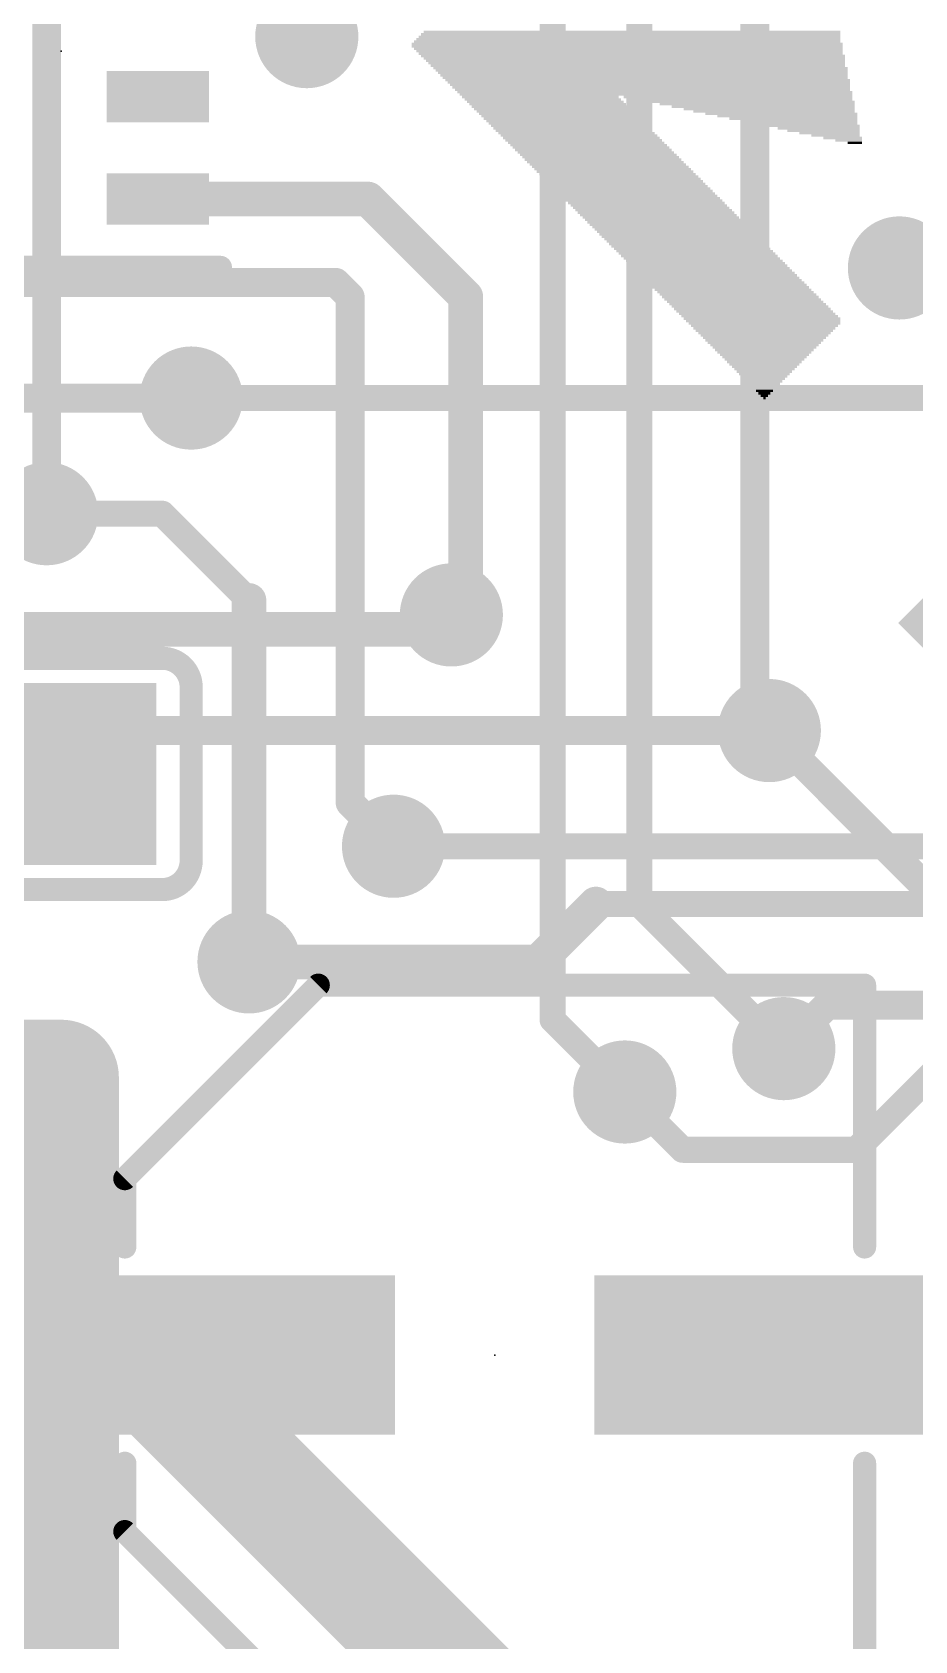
# Model space of a CAD drawing. Extents: x -17.8 to 79, y -18.3 to 67.8.
# Drawn here: x 17.53 to 25.28, y 15.75 to 29.88 of the extents above; entities that cross this region are included whole.
import ezdxf

# ---------------------------------------------------------------- set-up
doc = ezdxf.new("R2010")
doc.units = 0
for name, color, linetype in [('1', 12, 'CONTINUOUS'), ('16', 5, 'CONTINUOUS'), ('18', 3, 'CONTINUOUS'), ('200', 4, 'CONTINUOUS'), ('21', 40, 'CONTINUOUS'), ('22', 6, 'CONTINUOUS'), ('23', 53, 'CONTINUOUS')]:
    doc.layers.add(name, color=color, linetype=linetype)

# ---------------------------------------------------------------- blocks, each defined once
blk = doc.blocks.new('RECT')
blk.add_solid([(-0.5, -0.5), (0.5, -0.5), (-0.5, 0.5), (0.5, 0.5)])
blk = doc.blocks.new('ROUNDV')
at = {"const_width": 0.5}
blk.add_lwpolyline([(0, -0.25, 1), (0, 0.25, 1), (0, -0.25)], format="xyb", dxfattribs=at)

msp = doc.modelspace()

# ---------------------------------------------------------------- linework, layer by layer
at = {"layer": '1'}
for points, const_width in [([(22.86, 22.225), (22.86, 33.782)], 0.2286), ([(23.876, 23.876), (23.876, 33.147)], 0.254), ([(22.098, 21.209), (22.098, 32.258)], 0.2286), ([(18.63, 28.418), (20.477, 28.418)], 0.3048), ([(20.477, 28.418), (21.336, 27.559)], 0.3048), ([(16.637, 26.924), (17.399, 27.686)], 0.254), ([(17.399, 27.686), (20.193, 27.686)], 0.254), ([(20.193, 27.686), (20.32, 27.559)], 0.254), ([(21.336, 27.559), (21.336, 24.892)], 0.3048), ([(20.32, 23.114), (20.32, 27.559)], 0.254), ([(17.272, 26.67), (18.923, 26.67)], 0.254), ([(17.653, 25.654), (18.669, 25.654)], 0.2286), ([(18.669, 25.654), (19.431, 24.892)], 0.2286), ([(19.431, 24.892), (19.431, 21.717)], 0.3048), ([(21.336, 24.892), (21.209, 24.765)], 0.3048), ([(24.003, 23.749), (23.876, 23.876)], 0.254), ([(24.003, 23.749), (27.305, 20.447)], 0.254), ([(20.701, 22.733), (20.32, 23.114)], 0.254), ([(24.13, 20.955), (22.86, 22.225)], 0.2286), ([(17.78, 20.701), (15.9672, 20.701)], 1.016), ([(22.733, 20.574), (22.098, 21.209)], 0.2286), ([(18.415, 18.2626), (15.5448, 18.2626)], 1.016), ([(18.936, 18.2626), (18.415, 18.2626)], 1.016), ([(22.037, 14.6406), (18.415, 18.2626)], 1.016)]:
    msp.add_lwpolyline(points, dxfattribs=dict(at, const_width=const_width))
for points, const_width in [([(18.63, 28.4942, 1), (18.63, 28.3418)], 0.1524), ([(20.5309, 28.4719, 1), (20.4231, 28.3641)], 0.1524), ([(20.477, 28.3418, 1), (20.477, 28.4942)], 0.1524), ([(20.2379, 27.7309, 1), (20.1481, 27.6411)], 0.127), ([(20.193, 27.6225, 1), (20.193, 27.7495)], 0.127), ([(21.4122, 27.559, 1), (21.2598, 27.559)], 0.1524), ([(20.3835, 27.559, 1), (20.2565, 27.559)], 0.127), ([(20.2751, 27.5141, 1), (20.3649, 27.6039)], 0.127), ([(21.2821, 27.5051, 1), (21.3899, 27.6129)], 0.1524), ([(18.923, 26.6065, 1), (18.923, 26.7335)], 0.127), ([(17.653, 25.7111, 1), (17.653, 25.5968)], 0.1143), ([(18.7094, 25.6944, 1), (18.6286, 25.6136)], 0.1143), ([(18.669, 25.5968, 1), (18.669, 25.7111)], 0.1143), ([(19.5072, 24.892, 1), (19.3548, 24.892)], 0.1524), ([(21.3899, 24.8381, 1), (21.2821, 24.9459)], 0.1524), ([(19.3906, 24.8516, 1), (19.4714, 24.9324)], 0.1143), ([(21.1551, 24.8189, 1), (21.2629, 24.7111)], 0.1524), ([(21.2598, 24.892, 1), (21.4122, 24.892)], 0.1524), ([(23.9209, 23.9209, 1), (23.8311, 23.8311)], 0.127), ([(23.8125, 23.876, 1), (23.9395, 23.876)], 0.127), ([(24.0479, 23.7939, 1), (23.9581, 23.7041)], 0.127), ([(23.9581, 23.7041, 1), (24.0479, 23.7939)], 0.127), ([(20.3649, 23.1589, 1), (20.2751, 23.0691)], 0.127), ([(20.2565, 23.114, 1), (20.3835, 23.114)], 0.127), ([(20.6561, 22.6881, 1), (20.7459, 22.7779)], 0.127), ([(22.9004, 22.2654, 1), (22.8196, 22.1846)], 0.1143), ([(22.8028, 22.225, 1), (22.9171, 22.225)], 0.1143), ([(19.3548, 21.717, 1), (19.5072, 21.717)], 0.1524), ([(17.78, 20.447, 1), (17.78, 20.955)], 0.508), ([(22.1384, 21.2494, 1), (22.0576, 21.1686)], 0.1143), ([(22.0409, 21.209, 1), (22.1552, 21.209)], 0.1143), ([(24.0896, 20.9146, 1), (24.1704, 20.9954)], 0.1143), ([(22.6926, 20.5336, 1), (22.7734, 20.6144)], 0.1143), ([(18.415, 18.5166, 1), (18.415, 18.0086)], 0.508), ([(18.5946, 18.4422, 1), (18.2354, 18.083)], 0.508), ([(18.415, 18.0086, 1), (18.415, 18.5166)], 0.508), ([(18.936, 18.0086, 1), (18.936, 18.5166)], 0.508)]:
    msp.add_lwpolyline(points, format="xyb", dxfattribs=dict(at, const_width=const_width))
at = {"layer": '16'}
for points, const_width in [([(17.653, 25.654), (17.653, 34.036)], 0.254), ([(31.496, 26.67), (18.923, 26.67)], 0.2286), ([(21.209, 24.765), (21.082, 24.638)], 0.3048), ([(21.082, 24.638), (16.256, 24.638)], 0.3048), ([(18.415, 23.749), (18.034, 23.368)], 0.254), ([(18.415, 23.749), (24.003, 23.749)], 0.254), ([(41.91, 22.733), (20.701, 22.733)], 0.2286), ([(21.971, 21.717), (22.479, 22.225)], 0.3048), ([(43.307, 22.225), (22.479, 22.225)], 0.2286), ([(19.431, 21.717), (21.971, 21.717)], 0.3048), ([(24.511, 21.336), (24.13, 20.955)], 0.254), ([(36.957, 21.336), (24.511, 21.336)], 0.254), ([(17.78, 15.24), (17.78, 20.701)], 1.016), ([(25.527, 20.828), (24.765, 20.066)], 0.2286), ([(23.241, 20.066), (22.733, 20.574)], 0.2286), ([(24.765, 20.066), (23.241, 20.066)], 0.2286)]:
    msp.add_lwpolyline(points, dxfattribs=dict(at, const_width=const_width))
for points, const_width in [([(18.923, 26.7272, 1), (18.923, 26.6129)], 0.1143), ([(17.5895, 25.654, 1), (17.7165, 25.654)], 0.127), ([(21.2629, 24.7111, 1), (21.1551, 24.8189)], 0.1524), ([(21.0281, 24.6919, 1), (21.1359, 24.5841)], 0.1524), ([(21.082, 24.5618, 1), (21.082, 24.7142)], 0.1524), ([(18.415, 23.8125, 1), (18.415, 23.6855)], 0.127), ([(18.4599, 23.7041, 1), (18.3701, 23.7939)], 0.127), ([(24.003, 23.6855, 1), (24.003, 23.8125)], 0.127), ([(17.9891, 23.4129, 1), (18.0789, 23.3231)], 0.127), ([(20.701, 22.7902, 1), (20.701, 22.6759)], 0.1143), ([(22.5329, 22.1711, 1), (22.4251, 22.2789)], 0.1524), ([(22.479, 22.2822, 1), (22.479, 22.1679)], 0.1143), ([(19.431, 21.7932, 1), (19.431, 21.6408)], 0.1524), ([(21.9171, 21.7709, 1), (22.0249, 21.6631)], 0.1524), ([(21.971, 21.6408, 1), (21.971, 21.7932)], 0.1524), ([(24.511, 21.3995, 1), (24.511, 21.2725)], 0.127), ([(24.5559, 21.2911, 1), (24.4661, 21.3809)], 0.127), ([(18.034, 20.701, 1), (17.526, 20.701)], 0.508), ([(24.0851, 20.9999, 1), (24.1749, 20.9101)], 0.127), ([(22.7734, 20.6144, 1), (22.6926, 20.5336)], 0.1143), ([(23.241, 20.1232, 1), (23.241, 20.0089)], 0.1143), ([(23.2006, 20.0256, 1), (23.2814, 20.1064)], 0.1143), ([(24.7246, 20.1064, 1), (24.8054, 20.0256)], 0.1143), ([(24.765, 20.0089, 1), (24.765, 20.1232)], 0.1143)]:
    msp.add_lwpolyline(points, format="xyb", dxfattribs=dict(at, const_width=const_width))
at = {"layer": '21', "const_width": 0.2032}
for points in [[(19.18, 27.818), (16.38, 27.818)], [(18.34, 19.8126), (20.04, 21.5126)], [(20.04, 21.5126), (24.84, 21.5126)], [(24.84, 21.5126), (24.84, 19.2126)], [(18.34, 19.2126), (18.34, 19.8126)], [(18.34, 16.7126), (18.34, 17.3126)], [(24.84, 17.3126), (24.84, 15.0126)], [(20.04, 15.0126), (18.34, 16.7126)]]:
    msp.add_lwpolyline(points, dxfattribs=at)
at = {"layer": '21', "const_width": 0.1016}
for points in [[(19.18, 27.7672, 1), (19.18, 27.8688)], [(20.04, 21.5634, 1), (20.04, 21.4618)], [(20.0759, 21.4767, 1), (20.0041, 21.5485)], [(24.8908, 21.5126, 1), (24.7892, 21.5126)], [(24.84, 21.4618, 1), (24.84, 21.5634)], [(18.3908, 19.8126, 1), (18.2892, 19.8126)], [(18.3041, 19.8485, 1), (18.3759, 19.7767)], [(18.2892, 19.2126, 1), (18.3908, 19.2126)], [(24.7892, 19.2126, 1), (24.8908, 19.2126)], [(18.3908, 17.3126, 1), (18.2892, 17.3126)], [(24.8908, 17.3126, 1), (24.7892, 17.3126)], [(18.3759, 16.7485, 1), (18.3041, 16.6767)], [(18.2892, 16.7126, 1), (18.3908, 16.7126)]]:
    msp.add_lwpolyline(points, format="xyb", dxfattribs=at)
at = {"layer": '22', "const_width": 0.2032}
for points in [[(18.669, 24.384), (15.875, 24.384)], [(18.923, 24.13), (18.923, 22.606)], [(15.875, 22.352), (18.669, 22.352)]]:
    msp.add_lwpolyline(points, dxfattribs=at)
at = {"layer": '22'}
for points, const_width in [([(18.923, 24.13, 0.4142), (18.669, 24.384)], 0.2032), ([(18.669, 24.4348, 1), (18.669, 24.3332)], 0.1016), ([(18.669, 24.3332, 1), (18.669, 24.4348)], 0.1016), ([(18.9738, 24.13, 1), (18.8722, 24.13)], 0.1016), ([(18.8722, 24.13, 1), (18.9738, 24.13)], 0.1016), ([(18.669, 22.352, 0.4142), (18.923, 22.606)], 0.2032), ([(18.9738, 22.606, 1), (18.8722, 22.606)], 0.1016), ([(18.8722, 22.606, 1), (18.9738, 22.606)], 0.1016), ([(18.669, 22.4028, 1), (18.669, 22.3012)], 0.1016), ([(18.669, 22.3012, 1), (18.669, 22.4028)], 0.1016)]:
    msp.add_lwpolyline(points, format="xyb", dxfattribs=dict(at, const_width=const_width))
at = {"layer": '23'}
for p in [(17.78, 29.718), (21.59, 18.2626)]:
    msp.add_point(p, dxfattribs=at)

# ---------------------------------------------------------------- block references
at = {"layer": '1'}
for p, xscale, yscale, rotation in [((18.63, 29.318), 0.45, 0.9, 90), ((18.63, 28.418), 0.45, 0.9, 90), ((26.1035, 24.6012), 1.24, 1.5, 225), ((18.936, 18.2626), 3.556, 1.4, 180), ((24.244, 18.2626), 3.556, 1.4, 180)]:
    msp.add_blockref('RECT', p, dxfattribs=dict(at, xscale=xscale, yscale=yscale, rotation=rotation))
at = {"layer": '1', "xscale": 1.075}
msp.add_blockref('RECT', (17.741, 23.114), dxfattribs=at)
at = {"layer": '16', "xscale": 1.1684, "yscale": 1.6002}
msp.add_blockref('RECT', (18.034, 23.368), dxfattribs=at)
at = {"layer": '16', "xscale": 0.635, "yscale": 0.2032, "rotation": 180}
msp.add_blockref('RECT', (17.272, 23.368), dxfattribs=at)
at = {"layer": '18', "xscale": 0.9064, "yscale": 0.9064}
for p in [(19.939, 29.845), (19.939, 29.845), (25.146, 27.813), (25.146, 27.813), (18.923, 26.67), (18.923, 26.67), (17.653, 25.654), (17.653, 25.654), (21.209, 24.765), (21.209, 24.765), (24.003, 23.749), (24.003, 23.749), (20.701, 22.733), (20.701, 22.733), (19.431, 21.717), (19.431, 21.717), (24.13, 20.955), (24.13, 20.955), (17.78, 20.701), (17.78, 20.701), (22.733, 20.574), (22.733, 20.574)]:
    msp.add_blockref('ROUNDV', p, dxfattribs=at)
at = {"layer": '200', "yscale": 0.0212}
for p, xscale in [((22.7638, 29.8226), 3.7252), ((22.7744, 29.8438), 3.704), ((22.785, 29.865), 3.6829), ((22.7956, 29.8861), 3.6617), ((22.7533, 29.7803), 3.7887), ((22.7533, 29.7591), 3.7887), ((22.7533, 29.8015), 3.7464), ((22.7638, 29.738), 3.7675), ((22.7744, 29.7168), 3.7464), ((22.785, 29.6956), 3.7252), ((22.8062, 29.6745), 3.7252), ((22.8168, 29.6533), 3.704), ((22.8273, 29.6321), 3.6829), ((22.8379, 29.611), 3.6617), ((22.8485, 29.5898), 3.6405), ((22.8697, 29.5687), 3.6405), ((22.8803, 29.5475), 3.6194), ((22.8908, 29.5263), 3.5982), ((22.9014, 29.5052), 3.577), ((22.912, 29.484), 3.5559), ((22.9332, 29.4628), 3.5559), ((22.9437, 29.4417), 3.5347), ((22.9543, 29.4205), 3.5135), ((22.9649, 29.3993), 3.4924), ((22.9755, 29.3782), 3.4712), ((22.9967, 29.357), 3.4712), ((23.0072, 29.3358), 3.45), ((21.9913, 29.3147), 1.3758), ((22.0125, 29.2935), 1.3758), ((22.0336, 29.2723), 1.3758), ((22.0548, 29.2512), 1.3758), ((23.7269, 29.3147), 2.0108), ((23.7798, 29.2935), 1.9049), ((23.8433, 29.2723), 1.8203), ((23.8962, 29.2512), 1.7144), ((22.076, 29.23), 1.3758), ((22.0971, 29.2088), 1.3758), ((22.1183, 29.1877), 1.3758), ((22.1394, 29.1665), 1.3758), ((22.1606, 29.1453), 1.3758), ((22.1818, 29.1242), 1.3758), ((22.2029, 29.103), 1.3758), ((23.9491, 29.23), 1.6086), ((24.002, 29.2088), 1.5028), ((24.0444, 29.1877), 1.4181), ((24.1079, 29.1665), 1.3334), ((24.1608, 29.1453), 1.2276), ((24.2137, 29.1242), 1.1218), ((24.2666, 29.103), 1.016), ((22.2241, 29.0818), 1.3758), ((22.2453, 29.0607), 1.3758), ((22.2664, 29.0395), 1.3758), ((22.2876, 29.0183), 1.3758), ((22.3088, 28.9972), 1.3758), ((22.3299, 28.976), 1.3758), ((24.3195, 29.0818), 0.9101), ((24.383, 29.0607), 0.8255), ((24.4359, 29.0395), 0.7196), ((24.4783, 29.0183), 0.635), ((24.5312, 28.9972), 0.5291), ((24.5841, 28.976), 0.4233), ((22.3511, 28.9548), 1.3758), ((22.3723, 28.9337), 1.3758), ((22.3934, 28.9125), 1.3758), ((22.4146, 28.8913), 1.3758), ((22.4358, 28.8702), 1.3758), ((22.4569, 28.849), 1.3758), ((22.4781, 28.8278), 1.3758), ((24.6476, 28.9548), 0.3387), ((24.7005, 28.9337), 0.2328), ((24.7534, 28.9125), 0.127), ((22.4993, 28.8067), 1.3758), ((22.5204, 28.7855), 1.3758), ((22.5416, 28.7643), 1.3758), ((22.5628, 28.7432), 1.3758), ((22.5839, 28.722), 1.3758), ((22.6051, 28.7009), 1.3758), ((22.6263, 28.6797), 1.3758), ((22.6474, 28.6585), 1.3758), ((22.6686, 28.6374), 1.3758), ((22.6898, 28.6162), 1.3758), ((22.7109, 28.595), 1.3758), ((22.7321, 28.5739), 1.3758), ((22.7533, 28.5527), 1.3758), ((22.7744, 28.5315), 1.3758), ((22.7956, 28.5104), 1.3758), ((22.8168, 28.4892), 1.3758), ((22.8379, 28.468), 1.3758), ((22.8591, 28.4469), 1.3758), ((22.8803, 28.4257), 1.3758), ((22.9014, 28.4045), 1.3758), ((22.9226, 28.3834), 1.3758), ((22.9438, 28.3622), 1.3758), ((22.9649, 28.341), 1.3758), ((22.9861, 28.3199), 1.3758), ((23.0072, 28.2987), 1.3758), ((23.0284, 28.2775), 1.3758), ((23.0496, 28.2564), 1.3758), ((23.0707, 28.2352), 1.3758), ((23.0919, 28.214), 1.3758), ((23.1131, 28.1929), 1.3758), ((23.1342, 28.1717), 1.3758), ((23.1554, 28.1505), 1.3758), ((23.1766, 28.1294), 1.3758), ((23.1977, 28.1082), 1.3758), ((23.2189, 28.087), 1.3758), ((23.2401, 28.0659), 1.3758), ((23.2612, 28.0447), 1.3758), ((23.2824, 28.0235), 1.3758), ((23.3036, 28.0024), 1.3758), ((23.3247, 27.9812), 1.3758), ((23.3459, 27.96), 1.3758), ((23.3671, 27.9389), 1.3758), ((23.3882, 27.9177), 1.3758), ((23.4094, 27.8966), 1.3758), ((23.4306, 27.8754), 1.3758), ((23.4517, 27.8542), 1.3758), ((23.4729, 27.8331), 1.3758), ((23.4941, 27.8119), 1.3758), ((23.5152, 27.7907), 1.3758), ((23.5364, 27.7696), 1.3758), ((23.5576, 27.7484), 1.3758), ((23.5787, 27.7272), 1.3758), ((23.5999, 27.7061), 1.3758), ((23.6211, 27.6849), 1.3758), ((23.6422, 27.6637), 1.3758), ((23.6634, 27.6426), 1.3758), ((23.6846, 27.6214), 1.3758), ((23.7057, 27.6002), 1.3758), ((23.7269, 27.5791), 1.3758), ((23.7481, 27.5579), 1.3758), ((23.7692, 27.5367), 1.3758), ((23.7904, 27.5156), 1.3758), ((23.8115, 27.4944), 1.3758), ((23.8327, 27.4732), 1.3758), ((23.8539, 27.4521), 1.3758), ((23.875, 27.4309), 1.3758), ((23.8962, 27.4097), 1.3758), ((23.9174, 27.3886), 1.3758), ((23.9385, 27.3674), 1.3758), ((23.9491, 27.3462), 1.3546), ((23.9597, 27.3251), 1.3335), ((23.9597, 27.3039), 1.2911), ((23.9597, 27.2827), 1.2488), ((23.9597, 27.2616), 1.2065), ((23.9597, 27.2404), 1.1641), ((23.9597, 27.2192), 1.1218), ((23.9597, 27.1981), 1.0795), ((23.9597, 27.1769), 1.0371), ((23.9597, 27.1557), 0.9948), ((23.9597, 27.1346), 0.9525), ((23.9597, 27.1134), 0.9101), ((23.9597, 27.0922), 0.8678), ((23.9597, 27.0711), 0.8255), ((23.9597, 27.0499), 0.7831), ((23.9597, 27.0288), 0.7408), ((23.9597, 27.0076), 0.6985), ((23.9597, 26.9864), 0.6561), ((23.9597, 26.9653), 0.6138), ((23.9597, 26.9441), 0.5715), ((23.9597, 26.9229), 0.5291), ((23.9597, 26.9018), 0.4868), ((23.9597, 26.8806), 0.4445), ((23.9597, 26.8594), 0.4022), ((23.9597, 26.8383), 0.3598), ((23.9597, 26.8171), 0.3175), ((23.9597, 26.7959), 0.2752), ((23.9597, 26.7748), 0.2328), ((23.9597, 26.7536), 0.1905), ((23.9597, 26.7324), 0.1482), ((23.9597, 26.7113), 0.1058), ((23.9597, 26.6901), 0.0635), ((23.9597, 26.6689), 0.0212)]:
    msp.add_blockref('RECT', p, dxfattribs=dict(at, xscale=xscale))

doc.saveas('drawing.dxf')
